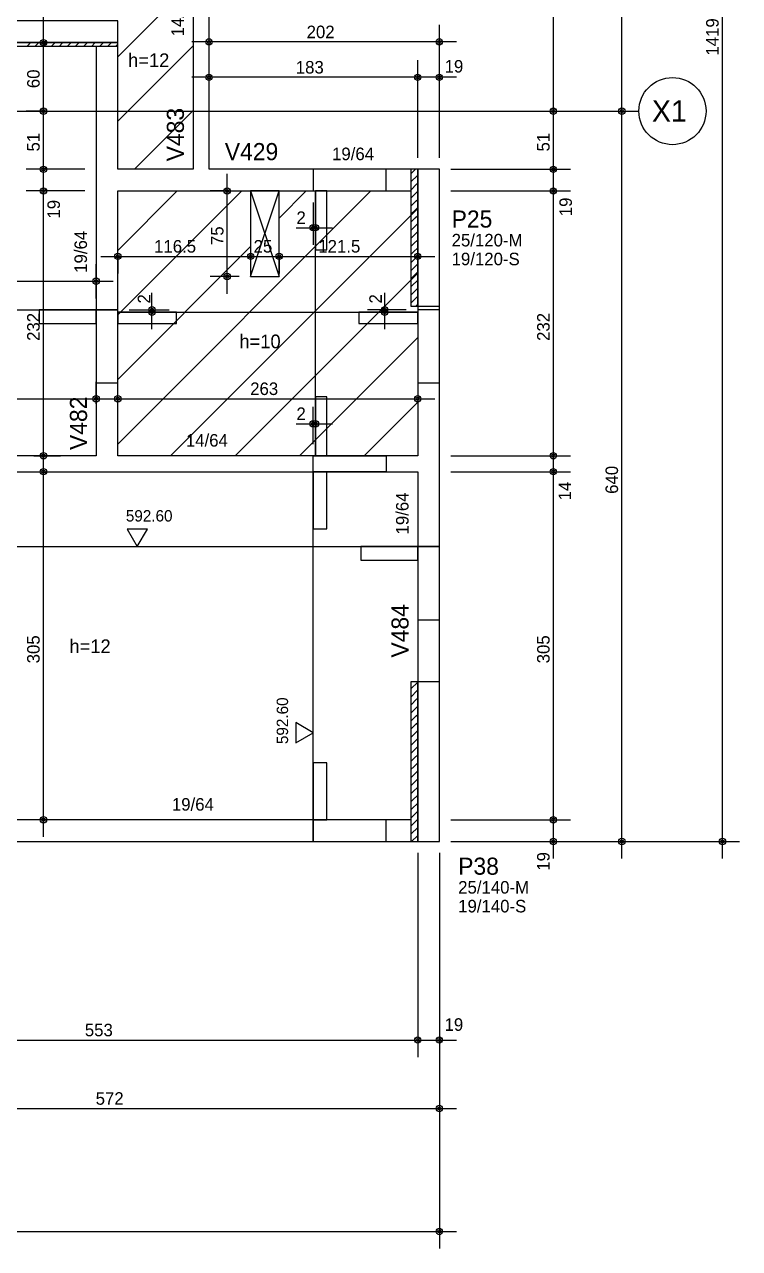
# Model space of a CAD drawing. Header units: metres. Extents: x 310 to 5592, y 1610 to 4022.
# Drawn here: x 4965 to 5592, y 1610 to 2683 of the extents above; entities that cross this region are included whole.
import ezdxf

# ---------------------------------------------------------------- set-up
doc = ezdxf.new("R2010")
doc.units = ezdxf.units.M
for name, color, linetype in [('MTH-224', 4, 'Continuous'), ('MTH-230', 1, 'Continuous'), ('MTH-COTAS7', 31, 'Continuous'), ('MTH-DIM-PILAR', 3, 'Continuous'), ('MTH-DIM-VIGA', 3, 'Continuous'), ('MTH-EIXO-214', 4, 'Continuous'), ('MTH-EIXO-215', 1, 'Continuous'), ('MTH-FACE-VIGA', 7, 'Continuous'), ('MTH-LINHA-SEÇÃO', 16, 'Continuous'), ('MTH-PILAR-SEGUE', 5, 'Continuous'), ('MTH-SIMB_COTA', 3, 'Continuous'), ('MTH-TIT1-PILAR', 5, 'Continuous'), ('MTH-TIT1-VIGA', 5, 'Continuous'), ('MTH-TRACEJADO-216', 1, 'Continuous'), ('MTH-TXT', 4, 'Continuous'), ('MTH-TXT-NEGRITO', 5, 'Continuous')]:
    doc.layers.add(name, color=color, linetype=linetype)

msp = doc.modelspace()

# ---------------------------------------------------------------- linework, layer by layer
at = {"layer": 'MTH-224', "linetype": 'Continuous'}
for points in [[(5054.751194, 2240.790798), (5063.584198, 2225.492328), (5072.416322, 2240.790798), (5054.751194, 2240.790798)], [(5202.548642, 2053.623595), (5217.847112, 2062.456598), (5202.548642, 2071.288722), (5202.548642, 2053.623595)]]:
    msp.add_lwpolyline(points, dxfattribs=at)
at = {"layer": 'MTH-230', "linetype": 'Continuous'}
for p, q in [((5163.011366, 2537.135499), (5188.011434, 2462.135499)), ((5163.011366, 2462.135499), (5188.011434, 2537.135498))]:
    msp.add_line(p, q, dxfattribs=at)
msp.add_circle((5532.930245, 2607.135465), 29.418879, dxfattribs=at)
at = {"layer": 'MTH-COTAS7', "linetype": 'Continuous'}
for p, q in [((5488.511366, 2592.135465), (5488.511366, 3401.1355)), ((5576.757106, 1952.135502), (5576.757106, 3401.1355)), ((4981.296887, 2671.135503), (4981.296887, 2812.135501)), ((5428.511366, 2592.135465), (5428.511366, 2812.135501)), ((4981.296887, 2592.135465), (4981.296887, 2682.135503)), ((5126.511366, 2661.744112), (5126.511366, 2682.734436)), ((5328.511366, 2576.135501), (5328.511366, 2682.734436)), ((4972.742951, 2667.135503), (4996.296887, 2667.135503)), ((5343.511366, 2667.734436), (5111.511366, 2667.734436)), ((5126.511366, 2617.135465), (5126.511366, 2651.744112)), ((5309.511366, 2576.135501), (5309.511366, 2651.744112)), ((5309.511366, 2566.135501), (5309.511366, 2651.744112)), ((5328.511366, 2566.135501), (5328.511366, 2651.744112)), ((5324.511366, 2636.744112), (5111.511366, 2636.744112)), ((5343.511366, 2636.744112), (5294.511366, 2636.744112)), ((4981.296887, 2541.135501), (4981.296887, 2622.135465)), ((5428.511366, 2541.135501), (5428.511366, 2622.135465)), ((5488.511366, 1952.135502), (5488.511366, 2622.135465)), ((4984.173146, 2607.135465), (4966.296887, 2607.135465)), ((4984.173146, 2607.135465), (4966.296887, 2607.135465)), ((5429.759404, 2607.135465), (5443.511366, 2607.135465)), ((5429.759404, 2607.135465), (5443.511366, 2607.135465)), ((5489.759404, 2607.135465), (5503.511366, 2607.135465)), ((5490.732468, 2607.135465), (5503.511366, 2607.135465)), ((4981.296887, 2522.135501), (4981.296887, 2571.135501)), ((5428.511366, 2522.135501), (5428.511366, 2571.135501)), ((5017.511362, 2556.135501), (4966.296887, 2556.135501)), ((5017.511362, 2556.135501), (4966.296887, 2556.135501)), ((5338.511366, 2556.135501), (5443.511366, 2556.135501)), ((5338.511366, 2556.135501), (5443.511366, 2556.135501)), ((4981.296887, 2290.135499), (4981.296887, 2552.135501)), ((5142.458234, 2447.135499), (5142.458234, 2552.135501)), ((5428.511366, 2290.135499), (5428.511366, 2552.135501)), ((5017.511362, 2537.135501), (4966.296887, 2537.135501)), ((5017.511362, 2537.135501), (4966.296887, 2537.135501)), ((5139.984676, 2537.135501), (5127.458234, 2537.135501)), ((5338.511366, 2537.135501), (5443.511366, 2537.135501)), ((5338.511366, 2537.135501), (5443.511366, 2537.135501)), ((5217.847112, 2527.135501), (5217.847112, 2489.958102)), ((5219.847112, 2527.135501), (5219.847112, 2489.958102)), ((5202.847112, 2504.958102), (5234.847112, 2504.958102)), ((5163.011366, 2489.635499), (5163.011366, 2464.851799)), ((5163.011366, 2489.635499), (5163.011366, 2464.851799)), ((5031.511361, 2479.851799), (5178.011366, 2479.851799)), ((5046.511361, 2478.932403), (5046.511361, 2464.851799)), ((5148.011366, 2479.851799), (5203.011434, 2479.851799)), ((5173.011434, 2479.851799), (5324.511366, 2479.851799)), ((5188.011434, 2478.486152), (5188.011434, 2464.851799)), ((5188.011434, 2478.486152), (5188.011434, 2464.851799)), ((5309.511366, 2482.843499), (5309.511366, 2464.851799)), ((5027.511361, 2442.991494), (5027.511361, 2473.127822)), ((4741.511366, 2458.127822), (5042.511361, 2458.127822)), ((5153.011366, 2462.135499), (5127.458234, 2462.135499)), ((5076.497581, 2415.991494), (5076.497581, 2447.991494)), ((5280.55926, 2415.991494), (5280.55926, 2447.991494)), ((5056.511361, 2432.991494), (5091.497581, 2432.991494)), ((5056.511362, 2430.991494), (5091.497581, 2430.991494)), ((5299.511366, 2432.991494), (5265.55926, 2432.991494)), ((5299.511366, 2430.991494), (5265.55926, 2430.991494)), ((5027.511361, 2350.588843), (5027.511361, 2370.038858)), ((5046.511361, 2347.971278), (5046.511361, 2370.038858)), ((4633.515894, 2355.038858), (5042.511361, 2355.038858)), ((5031.511361, 2355.038858), (5324.511366, 2355.038858)), ((5309.511366, 2358.991494), (5309.511366, 2340.038858)), ((5217.847112, 2315.135501), (5217.847112, 2348.135745)), ((5219.847112, 2315.135501), (5219.847112, 2348.135745)), ((5202.847112, 2333.135745), (5234.847112, 2333.135745)), ((5428.511366, 2276.135499), (5428.511366, 2320.135499)), ((4981.296887, 1971.135501), (4981.296887, 2306.135499)), ((5428.511366, 1971.135501), (5428.511366, 2306.135499)), ((4972.788171, 2305.135499), (4996.296887, 2305.135499)), ((5338.511366, 2305.135499), (5443.511366, 2305.135499)), ((5338.511366, 2305.135499), (5443.511366, 2305.135499)), ((5338.511366, 2291.135499), (5443.511366, 2291.135499)), ((5338.511366, 2291.135499), (5443.511366, 2291.135499)), ((5428.511366, 1952.135502), (5428.511366, 2001.135501)), ((5338.511366, 1986.135501), (5443.511366, 1986.135501)), ((5338.511366, 1986.135501), (5443.511366, 1986.135501)), ((5338.511366, 1967.135502), (5443.511366, 1967.135502)), ((5338.511366, 1967.135502), (5503.511366, 1967.135502)), ((5338.511366, 1967.135502), (5591.757106, 1967.135502)), ((5309.511366, 1957.135501), (5309.511366, 1778.135501)), ((5309.511366, 1957.135501), (5309.511366, 1778.135501)), ((5328.511366, 1957.135502), (5328.511366, 1778.135501)), ((5328.511366, 1957.135502), (5328.511366, 1718.135501)), ((5328.511366, 1947.135502), (5328.511366, 1610.451785)), ((4741.511366, 1793.135501), (5324.511366, 1793.135501)), ((5294.511366, 1793.135501), (5343.511366, 1793.135501)), ((4741.511366, 1733.135501), (5343.511366, 1733.135501)), ((561.511366, 1625.451785), (5343.511366, 1625.451785))]:
    msp.add_line(p, q, dxfattribs=at)
at = {"layer": 'MTH-EIXO-214'}
msp.add_line((401.511366, 2607.135465), (5503.511366, 2607.135465), dxfattribs=at)
at = {"layer": 'MTH-EIXO-215', "linetype": 'Continuous'}
for p, q in [((5046.511361, 2654.761727), (5112.511366, 2720.761732)), ((5046.511361, 2598.193184), (5112.511366, 2664.193189)), ((5061.02222, 2556.135501), (5112.511366, 2607.624647))]:
    msp.add_line(p, q, dxfattribs=at)
at = {"layer": 'MTH-FACE-VIGA', "linetype": 'Continuous'}
for p, q in [((4967.092208, 2664.135503), (4969.124877, 2666.168172)), ((4969.124877, 2666.168172), (4970.092208, 2667.135503)), ((4974.163276, 2664.135503), (4976.285452, 2666.257679)), ((4976.285452, 2666.257679), (4977.163276, 2667.135503)), ((4981.234344, 2664.135503), (4983.446027, 2666.347186)), ((4983.446027, 2666.347186), (4984.234344, 2667.135503)), ((4988.305412, 2664.135503), (4990.606602, 2666.436693)), ((4990.606602, 2666.436693), (4991.305412, 2667.135503)), ((4995.37648, 2664.135503), (4997.767177, 2666.5262)), ((4997.767177, 2666.5262), (4998.37648, 2667.135503)), ((5002.447547, 2664.135503), (5004.927752, 2666.615707)), ((5004.927752, 2666.615707), (5005.447547, 2667.135503)), ((5009.518615, 2664.135503), (5012.088327, 2666.705215)), ((5012.088327, 2666.705215), (5012.518615, 2667.135503)), ((5016.589683, 2664.135503), (5019.248902, 2666.794722)), ((5019.248902, 2666.794722), (5019.589683, 2667.135503)), ((5023.660751, 2664.135503), (5026.409477, 2666.884229)), ((5026.409477, 2666.884229), (5026.660751, 2667.135503)), ((5030.731819, 2664.135503), (5033.570052, 2666.973736)), ((5033.570052, 2666.973736), (5033.731819, 2667.135503)), ((5037.802886, 2664.135503), (5040.730627, 2667.063243)), ((5040.730627, 2667.063243), (5040.802886, 2667.135503)), ((5044.873954, 2664.135503), (5046.511361, 2665.77291)), ((5303.511366, 2552.092895), (5307.553973, 2556.135501)), ((5303.511366, 2545.021827), (5309.242226, 2550.752686)), ((5303.511366, 2537.950759), (5308.870064, 2543.309457)), ((5308.870064, 2543.309457), (5309.511366, 2543.950759)), ((5309.242226, 2550.752686), (5309.511366, 2551.021827)), ((5303.511366, 2530.879691), (5308.497903, 2535.866227)), ((5308.497903, 2535.866227), (5309.511366, 2536.879691)), ((5303.511366, 2523.808623), (5308.125741, 2528.422998)), ((5303.511366, 2516.737555), (5307.75358, 2520.979769)), ((5307.75358, 2520.979769), (5309.511366, 2522.737555)), ((5308.125741, 2528.422998), (5309.511366, 2529.808623)), ((5303.511366, 2509.666488), (5307.381418, 2513.53654)), ((5307.381418, 2513.53654), (5309.511366, 2515.666488)), ((5303.511366, 2502.59542), (5307.009257, 2506.09331)), ((5306.637096, 2498.650081), (5309.511366, 2501.524352)), ((5307.009257, 2506.09331), (5309.511366, 2508.59542)), ((5303.511366, 2495.524352), (5306.637096, 2498.650081)), ((5303.511366, 2488.453284), (5306.264934, 2491.206852)), ((5306.264934, 2491.206852), (5309.511366, 2494.453284)), ((5303.511366, 2481.382216), (5305.892773, 2483.763622)), ((5305.520611, 2476.320393), (5309.511366, 2480.311149)), ((5305.892773, 2483.763622), (5309.511366, 2487.382216)), ((5303.511366, 2474.311149), (5305.520611, 2476.320393)), ((5303.511366, 2467.240081), (5305.14845, 2468.877164)), ((5305.14845, 2468.877164), (5309.511366, 2473.240081)), ((5303.511366, 2460.169013), (5304.776288, 2461.433935)), ((5304.404127, 2453.990705), (5309.511366, 2459.097945)), ((5304.776288, 2461.433935), (5309.511366, 2466.169013)), ((5303.511366, 2453.097945), (5304.404127, 2453.990705)), ((5303.511366, 2446.026877), (5304.031965, 2446.547476)), ((5304.031965, 2446.547476), (5309.511366, 2452.026877)), ((5303.511366, 2438.95581), (5303.659804, 2439.104247)), ((5303.659804, 2439.104247), (5309.511366, 2444.95581)), ((5307.762125, 2436.135501), (5309.511366, 2437.884742)), ((5303.511366, 2100.783372), (5309.4956, 2106.767605)), ((5309.4956, 2106.767605), (5309.511366, 2106.783372)), ((5303.511366, 2093.712304), (5309.178985, 2099.379922)), ((5303.511366, 2086.641236), (5308.86237, 2091.99224)), ((5308.86237, 2091.99224), (5309.511366, 2092.641236)), ((5309.178985, 2099.379922), (5309.511366, 2099.712304)), ((5303.511366, 2079.570169), (5308.545755, 2084.604557)), ((5308.545755, 2084.604557), (5309.511366, 2085.570169)), ((5303.511366, 2072.499101), (5308.22914, 2077.216874)), ((5307.912525, 2069.829191), (5309.511366, 2071.428033)), ((5308.22914, 2077.216874), (5309.511366, 2078.499101)), ((5303.511366, 2065.428033), (5307.912525, 2069.829191)), ((5303.511366, 2058.356965), (5307.59591, 2062.441508)), ((5307.59591, 2062.441508), (5309.511366, 2064.356965)), ((5303.511366, 2051.285897), (5307.279295, 2055.053826)), ((5306.96268, 2047.666143), (5309.511366, 2050.21483)), ((5307.279295, 2055.053826), (5309.511366, 2057.285897)), ((5303.511366, 2044.21483), (5306.96268, 2047.666143)), ((5303.511366, 2037.143762), (5306.646065, 2040.27846)), ((5306.646065, 2040.27846), (5309.511366, 2043.143762)), ((5303.511366, 2030.072694), (5306.32945, 2032.890777)), ((5306.012835, 2025.503094), (5309.511366, 2029.001626)), ((5306.32945, 2032.890777), (5309.511366, 2036.072694)), ((5303.511366, 2023.001626), (5306.012835, 2025.503094)), ((5303.511366, 2015.930558), (5305.69622, 2018.115412)), ((5305.69622, 2018.115412), (5309.511366, 2021.930558)), ((5303.511366, 2008.859491), (5305.379605, 2010.727729)), ((5305.06299, 2003.340046), (5309.511366, 2007.788423)), ((5305.379605, 2010.727729), (5309.511366, 2014.859491)), ((5303.511366, 2001.788423), (5305.06299, 2003.340046)), ((5303.511366, 1994.717355), (5304.746375, 1995.952363)), ((5304.746375, 1995.952363), (5309.511366, 2000.717355)), ((5303.511366, 1987.646287), (5304.42976, 1988.56468)), ((5304.113145, 1981.176998), (5309.511366, 1986.575219)), ((5304.42976, 1988.56468), (5309.511366, 1993.646287)), ((5303.511366, 1980.575219), (5304.113145, 1981.176998)), ((5303.511366, 1973.504151), (5303.79653, 1973.789315)), ((5303.79653, 1973.789315), (5309.511366, 1979.504151)), ((5304.213784, 1967.135502), (5309.511366, 1972.433084))]:
    msp.add_line(p, q, dxfattribs=at)
for points in [[(5112.511366, 2797.135501), (5112.511366, 2556.135501)], [(5126.511366, 2556.135501), (5126.511366, 2797.135501)], [(5046.511361, 2667.135503), (4806.511361, 2667.135503), (4806.511361, 2664.135503), (5046.511361, 2664.135503), (5046.511361, 2667.135503)], [(5027.511361, 2664.1355), (5027.511361, 2546.635501)], [(5046.511361, 2556.135501), (5046.511361, 2667.1355)], [(5112.511366, 2556.135501), (5046.511361, 2556.135501)], [(5309.511366, 2556.135501), (5126.511366, 2556.135501)], [(5309.511366, 2556.135501), (5303.511366, 2556.135501), (5303.511366, 2436.135501), (5309.511366, 2436.135501), (5309.511366, 2556.135501)], [(5027.511361, 2546.635501), (5027.511361, 2305.135499)], [(5046.511361, 2537.135501), (5119.511366, 2537.135501)], [(5046.511361, 2305.135499), (5046.511361, 2537.135501)], [(5119.511366, 2537.135501), (5303.511366, 2537.135501)], [(5163.011366, 2537.135499), (5163.011366, 2462.135499), (5188.011434, 2462.135499), (5188.011434, 2537.135498), (5163.011366, 2537.135499)], [(5309.511366, 2436.135501), (5309.511366, 2305.135499)], [(5328.511366, 2298.135499), (5328.511366, 2436.135501)], [(5027.511361, 2305.135499), (4925.511366, 2305.135499)], [(5309.511366, 2305.135499), (5046.511361, 2305.135499)], [(5328.511366, 2107.135502), (5328.511366, 2298.135499)], [(4648.515894, 2291.135499), (5309.511366, 2291.135499)], [(5309.511366, 2291.135499), (5309.511366, 2107.135502)], [(5309.511366, 2107.135502), (5303.511366, 2107.135502), (5303.511366, 1967.135502), (5309.511366, 1967.135502), (5309.511366, 2107.135502)], [(5303.511366, 1986.135501), (4651.515894, 1986.135501)], [(4925.511366, 1967.135501), (5309.511366, 1967.135501)]]:
    msp.add_lwpolyline(points, dxfattribs=at)
at = {"layer": 'MTH-LINHA-SEÇÃO', "linetype": 'Continuous'}
for p, q in [((5219.847112, 2305.135501), (5219.847112, 2537.135501)), ((4304.512172, 2432.991494), (5046.511362, 2432.991494)), ((5046.511362, 2430.991494), (5309.511366, 2430.991494)), ((5217.847112, 1967.135501), (5217.847112, 2305.135501)), ((4354.512171, 2225.492328), (5328.511366, 2225.492328))]:
    msp.add_line(p, q, dxfattribs=at)
for points in [[(5217.847112, 2556.135501), (5217.847112, 2537.135501), (5281.847112, 2537.135501), (5281.847112, 2556.135501), (5217.847112, 2556.135501)], [(5219.847112, 2537.135501), (5219.847112, 2485.635501), (5229.847112, 2485.635501), (5229.847112, 2537.135501), (5219.847112, 2537.135501)], [(5027.511362, 2432.991494), (4977.511362, 2432.991494), (4977.511362, 2420.991494), (5027.511362, 2420.991494), (5027.511362, 2432.991494)], [(5046.511362, 2432.991494), (5027.511362, 2432.991494), (5027.511362, 2368.991494), (5046.511362, 2368.991494), (5046.511362, 2432.991494)], [(5098.011362, 2430.991494), (5046.511362, 2430.991494), (5046.511362, 2420.991494), (5098.011362, 2420.991494), (5098.011362, 2430.991494)], [(5309.511366, 2430.991494), (5258.011366, 2430.991494), (5258.011366, 2420.991494), (5309.511366, 2420.991494), (5309.511366, 2430.991494)], [(5328.511366, 2432.991494), (5309.511366, 2432.991494), (5309.511366, 2368.991494), (5328.511366, 2368.991494), (5328.511366, 2432.991494)], [(5219.847112, 2356.635501), (5219.847112, 2305.135501), (5229.847112, 2305.135501), (5229.847112, 2356.635501), (5219.847112, 2356.635501)], [(5281.847112, 2291.135501), (5217.847112, 2291.135501), (5217.847112, 2305.135501), (5281.847112, 2305.135501), (5281.847112, 2291.135501)], [(5217.847112, 2291.135501), (5217.847112, 2241.135501), (5229.847112, 2241.135501), (5229.847112, 2291.135501), (5217.847112, 2291.135501)], [(5309.511366, 2225.492328), (5259.511366, 2225.492328), (5259.511366, 2213.492328), (5309.511366, 2213.492328), (5309.511366, 2225.492328)], [(5328.511366, 2225.492328), (5309.511366, 2225.492328), (5309.511366, 2161.492328), (5328.511366, 2161.492328), (5328.511366, 2225.492328)], [(5217.847112, 2036.135501), (5217.847112, 1986.135501), (5229.847112, 1986.135501), (5229.847112, 2036.135501), (5217.847112, 2036.135501)], [(5217.847112, 1986.135501), (5217.847112, 1967.135501), (5281.847112, 1967.135501), (5281.847112, 1986.135501), (5217.847112, 1986.135501)]]:
    msp.add_lwpolyline(points, dxfattribs=at)
at = {"layer": 'MTH-PILAR-SEGUE', "linetype": 'Continuous'}
for points in [[(5046.511366, 2667.1355), (5046.511366, 2686.1355), (4806.511366, 2686.1355), (4806.511366, 2667.1355), (5046.511366, 2667.1355)], [(5309.511366, 2436.135501), (5328.511366, 2436.135501), (5328.511366, 2556.135501), (5309.511366, 2556.135501), (5309.511366, 2436.135501)], [(5309.511366, 1967.135502), (5328.511366, 1967.135502), (5328.511366, 2107.135502), (5309.511366, 2107.135502), (5309.511366, 1967.135502)]]:
    msp.add_lwpolyline(points, dxfattribs=at)
at = {"layer": 'MTH-SIMB_COTA', "linetype": 'Continuous'}
for centre, radius in [((4981.296887, 2667.135503), 2.8), ((4981.296887, 2667.135503), 1.4), ((5126.511366, 2667.734436), 2.8), ((5126.511366, 2667.734436), 1.4), ((5328.511366, 2667.734436), 2.8), ((5328.511366, 2667.734436), 1.4), ((5126.511366, 2636.744112), 2.8), ((5309.511366, 2636.744112), 2.8), ((5309.511366, 2636.744112), 2.8), ((5328.511366, 2636.744112), 2.8), ((5126.511366, 2636.744112), 1.4), ((5309.511366, 2636.744112), 1.4), ((5309.511366, 2636.744112), 1.4), ((5328.511366, 2636.744112), 1.4), ((4981.296887, 2607.135465), 2.8), ((4981.296887, 2607.135465), 2.8), ((4981.296887, 2607.135465), 1.4), ((4981.296887, 2607.135465), 1.4), ((5428.511366, 2607.135465), 2.8), ((5428.511366, 2607.135465), 2.8), ((5428.511366, 2607.135465), 1.4), ((5428.511366, 2607.135465), 1.4), ((5488.511366, 2607.135465), 2.8), ((5488.511366, 2607.135465), 2.8), ((5488.511366, 2607.135465), 1.4), ((5488.511366, 2607.135465), 1.4), ((4981.296887, 2556.135501), 2.8), ((4981.296887, 2556.135501), 2.8), ((4981.296887, 2556.135501), 1.4), ((4981.296887, 2556.135501), 1.4), ((5428.511366, 2556.135501), 2.8), ((5428.511366, 2556.135501), 2.8), ((5428.511366, 2556.135501), 1.4), ((5428.511366, 2556.135501), 1.4), ((4981.296887, 2537.135501), 2.8), ((4981.296887, 2537.135501), 2.8), ((4981.296887, 2537.135501), 1.4), ((4981.296887, 2537.135501), 1.4), ((5142.458234, 2537.135501), 2.8), ((5142.458234, 2537.135501), 1.4), ((5428.511366, 2537.135501), 2.8), ((5428.511366, 2537.135501), 2.8), ((5428.511366, 2537.135501), 1.4), ((5428.511366, 2537.135501), 1.4), ((5217.847112, 2504.958102), 2.8), ((5217.847112, 2504.958102), 1.4), ((5219.847112, 2504.958102), 2.8), ((5219.847112, 2504.958102), 1.4), ((5046.511361, 2479.851799), 2.8), ((5046.511361, 2479.851799), 1.4), ((5163.011366, 2479.851799), 2.8), ((5163.011366, 2479.851799), 2.8), ((5163.011366, 2479.851799), 1.4), ((5163.011366, 2479.851799), 1.4), ((5188.011434, 2479.851799), 2.8), ((5188.011434, 2479.851799), 2.8), ((5188.011434, 2479.851799), 1.4), ((5188.011434, 2479.851799), 1.4), ((5309.511366, 2479.851799), 2.8), ((5309.511366, 2479.851799), 1.4), ((5027.511361, 2458.127822), 2.8), ((5027.511361, 2458.127822), 1.4), ((5142.458234, 2462.135499), 2.8), ((5142.458234, 2462.135499), 1.4), ((5076.497581, 2432.991494), 2.8), ((5280.55926, 2432.991494), 2.8), ((5076.497581, 2430.991494), 2.8), ((5076.497581, 2432.991494), 1.4), ((5076.497581, 2430.991494), 1.4), ((5280.55926, 2430.991494), 2.8), ((5280.55926, 2432.991494), 1.4), ((5280.55926, 2430.991494), 1.4), ((5027.511361, 2355.038858), 2.8), ((5027.511361, 2355.038858), 1.4), ((5046.511361, 2355.038858), 2.8), ((5046.511361, 2355.038858), 1.4), ((5309.511366, 2355.038858), 2.8), ((5309.511366, 2355.038858), 1.4), ((5217.847112, 2333.135745), 2.8), ((5217.847112, 2333.135745), 1.4), ((5219.847112, 2333.135745), 2.8), ((5219.847112, 2333.135745), 1.4), ((4981.296887, 2305.135499), 2.8), ((4981.296887, 2305.135499), 1.4), ((5428.511366, 2305.135499), 2.8), ((5428.511366, 2305.135499), 2.8), ((5428.511366, 2305.135499), 1.4), ((5428.511366, 2305.135499), 1.4), ((4981.296887, 2291.135499), 2.8), ((4981.296887, 2291.135499), 1.4), ((5428.511366, 2291.135499), 2.8), ((5428.511366, 2291.135499), 2.8), ((5428.511366, 2291.135499), 1.4), ((5428.511366, 2291.135499), 1.4), ((4981.296887, 1986.135501), 2.8), ((4981.296887, 1986.135501), 1.4), ((5428.511366, 1986.135501), 2.8), ((5428.511366, 1986.135501), 2.8), ((5428.511366, 1986.135501), 1.4), ((5428.511366, 1986.135501), 1.4), ((5428.511366, 1967.135502), 2.8), ((5428.511366, 1967.135502), 1.4), ((5488.511366, 1967.135502), 2.8), ((5488.511366, 1967.135502), 1.4), ((5576.757106, 1967.135502), 2.8), ((5576.757106, 1967.135502), 1.4), ((5309.511366, 1793.135501), 2.8), ((5309.511366, 1793.135501), 2.8), ((5309.511366, 1793.135501), 1.4), ((5309.511366, 1793.135501), 1.4), ((5328.511366, 1793.135501), 2.8), ((5328.511366, 1793.135501), 1.4), ((5328.511366, 1733.135501), 2.8), ((5328.511366, 1733.135501), 1.4), ((5328.511366, 1625.451785), 2.8), ((5328.511366, 1625.451785), 1.4)]:
    msp.add_circle(centre, radius, dxfattribs=at)
at = {"layer": 'MTH-TRACEJADO-216'}
for p, q in [((5046.511361, 2315.350472), (5268.29639, 2537.135501)), ((5046.511361, 2428.487557), (5155.159304, 2537.135499)), ((5046.511361, 2485.056099), (5098.590761, 2537.135499)), ((5188.011434, 2513.419087), (5211.727848, 2537.135501)), ((5092.864931, 2305.135499), (5309.511366, 2521.781934)), ((5046.511361, 2371.919014), (5163.011366, 2488.419019)), ((5149.433474, 2305.135499), (5309.511366, 2465.213392)), ((5206.002016, 2305.135499), (5309.511366, 2408.644849)), ((5262.570559, 2305.135499), (5309.511366, 2352.076307))]:
    msp.add_line(p, q, dxfattribs=at)

# ---------------------------------------------------------------- texts
at = {"layer": 'MTH-COTAS7', "linetype": 'Continuous'}
for s, p in [('202', (5212.111366, 2671.034436)), ('183', (5202.611366, 2640.044112)), ('19', (5333.13899, 2640.88675)), ('2', (5203.180449, 2508.258102)), ('116.5', (5078.361364, 2483.151799)), ('25', (5165.6114, 2483.151799)), ('121.5', (5222.3614, 2483.151799)), ('263', (5162.611364, 2358.338858)), ('2', (5203.180449, 2336.435745)), ('553', (5017.611366, 1796.435501)), ('19', (5333.072742, 1801.199504)), ('572', (5027.111366, 1736.435501))]:
    msp.add_text(s, height=11, dxfattribs=at).set_placement(p)
for s, p in [('1419', (5573.457106, 2655.735501)), ('60', (4977.996887, 2627.235484)), ('51', (4977.996887, 2571.735483)), ('51', (5425.211366, 2571.735483)), ('19', (4995.784796, 2512.949971)), ('19', (5444.757921, 2515.01992)), ('75', (5139.158234, 2489.7355)), ('2', (5074.9446, 2438.53227)), ('2', (5278.074491, 2438.53227)), ('232', (4977.996887, 2405.7355)), ('232', (5425.211366, 2405.7355)), ('640', (5485.211366, 2271.735484)), ('14', (5444.029774, 2266.040717)), ('305', (4977.996887, 2123.2355)), ('305', (5425.211366, 2123.2355)), ('19', (5425.211366, 1941.468839))]:
    msp.add_text(s, height=11, rotation=90, dxfattribs=at).set_placement(p)
at = {"layer": 'MTH-DIM-PILAR', "linetype": 'Continuous'}
for s, p in [('25/120-M', (5339.276647, 2488.551748)), ('19/120-S', (5339.276647, 2472.051748)), ('25/140-M', (5345.030944, 1921.470015)), ('19/140-S', (5345.030944, 1904.970015))]:
    msp.add_text(s, height=11, dxfattribs=at).set_placement(p)
at = {"layer": 'MTH-DIM-VIGA', "linetype": 'Continuous'}
for s, rotation, p in [('14/64', 90, (5104.511366, 2672.579693)), ('19/64', 90, (5019.511361, 2465.430204)), ('19/64', 90, (5301.511366, 2236.135499)), ('19/64', 360, (5093.959099, 1994.135501))]:
    msp.add_text(s, height=11, rotation=rotation, dxfattribs=at).set_placement(p)
for s, p in [('19/64', (5234.413703, 2564.135501)), ('14/64', (5106.231551, 2313.135499))]:
    msp.add_text(s, height=11, dxfattribs=at).set_placement(p)
at = {"layer": 'MTH-TIT1-PILAR', "linetype": 'Continuous'}
for s, p in [('P25', (5339.276647, 2505.051748)), ('P38', (5345.030944, 1937.970015))]:
    msp.add_text(s, height=15, dxfattribs=at).set_placement(p)
at = {"layer": 'MTH-TIT1-VIGA', "linetype": 'Continuous'}
for s, p in [('V483', (5104.511366, 2563.137421)), ('V482', (5019.511361, 2310.135499)), ('V484', (5301.511366, 2128.260502))]:
    msp.add_text(s, height=15, rotation=90, dxfattribs=at).set_placement(p)
msp.add_text('V429', height=15, dxfattribs=at).set_placement((5140.386366, 2564.135501))
at = {"layer": 'MTH-TXT', "linetype": 'Continuous'}
msp.add_text('592.60', height=10, dxfattribs=at).set_placement((5053.584198, 2247.492328))
msp.add_text('592.60', height=10, rotation=90, dxfattribs=at).set_placement((5195.847112, 2052.456598))
at = {"layer": 'MTH-TXT-NEGRITO', "linetype": 'Continuous'}
for s, height, p in [('h=12', 12, (5055.560123, 2645.708735)), ('X1', 18.75, (5514.916984, 2597.830134)), ('h=10', 12, (5153.16846, 2399.331612)), ('h=12', 12, (5004.112663, 2132.162501))]:
    msp.add_text(s, height=height, dxfattribs=at).set_placement(p)

doc.saveas('drawing.dxf')
